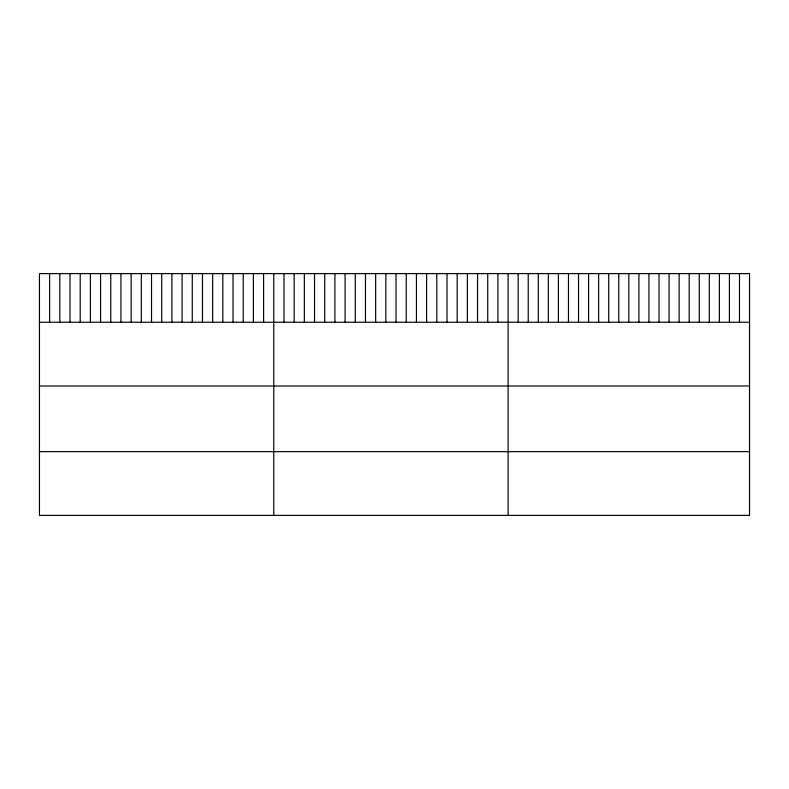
<?xml version="1.0" encoding="UTF-8"?>
<svg xmlns="http://www.w3.org/2000/svg" width="789" height="789" viewBox="0 0 789 789"><rect width="100%" height="100%" fill="white"/><g stroke="black" fill="none" stroke-linecap="round" stroke-linejoin="round"><path stroke-width="1.18" d="M749.55 322.247L749.55 515.395L39.45 515.395L39.45 273.605L749.55 273.605L749.55 322.247L39.45 322.247M39.45 385.989L749.55 385.989M39.45 451.663L749.55 451.663M739.49 273.605L739.49 322.247M729.43 273.605L729.43 322.247M719.371 273.605L719.371 322.247M709.311 273.605L709.311 322.247M699.251 273.605L699.251 322.247M689.191 273.605L689.191 322.247M679.132 273.605L679.132 322.247M669.072 273.605L669.072 322.247M659.012 273.605L659.012 322.247M648.952 273.605L648.952 322.247M638.893 273.605L638.893 322.247M628.833 273.605L628.833 322.247M618.773 273.605L618.773 322.247M608.714 273.605L608.714 322.247M598.654 273.605L598.654 322.247M588.594 273.605L588.594 322.247M578.534 273.605L578.534 322.247M568.474 273.605L568.474 322.247M558.415 273.605L558.415 322.247M548.355 273.605L548.355 322.247M538.295 273.605L538.295 322.247M528.236 273.605L528.236 322.247M518.176 273.605L518.176 322.247M508.116 273.605L508.116 515.395M497.928 273.605L497.928 322.247M487.74 273.605L487.74 322.247M477.552 273.605L477.552 322.247M467.364 273.605L467.364 322.247M457.176 273.605L457.176 322.247M446.988 273.605L446.988 322.247M436.8 273.605L436.8 322.247M426.612 273.605L426.612 322.247M416.424 273.605L416.424 322.247M406.236 273.605L406.236 322.247M396.048 273.605L396.048 322.247M385.851 273.605L385.851 322.247M375.663 273.605L375.663 322.247M365.475 273.605L365.475 322.247M355.287 273.605L355.287 322.247M345.099 273.605L345.099 322.247M334.911 273.605L334.911 322.247M324.723 273.605L324.723 322.247M314.535 273.605L314.535 322.247M304.347 273.605L304.347 322.247M294.159 273.605L294.159 322.247M283.971 273.605L283.971 322.247M273.783 273.605L273.783 515.395M263.595 273.605L263.595 322.247M253.407 273.605L253.407 322.247M243.219 273.605L243.219 322.247M233.031 273.605L233.031 322.247M222.843 273.605L222.843 322.247M212.655 273.605L212.655 322.247M202.467 273.605L202.467 322.247M192.279 273.605L192.279 322.247M182.091 273.605L182.091 322.247M171.903 273.605L171.903 322.247M161.715 273.605L161.715 322.247M151.518 273.605L151.518 322.247M141.33 273.605L141.33 322.247M131.142 273.605L131.142 322.247M120.954 273.605L120.954 322.247M110.766 273.605L110.766 322.247M100.578 273.605L100.578 322.247M90.39 273.605L90.39 322.247M80.202 273.605L80.202 322.247M70.014 273.605L70.014 322.247M59.826 273.605L59.826 322.247M49.638 273.605L49.638 322.247"/></g></svg>
